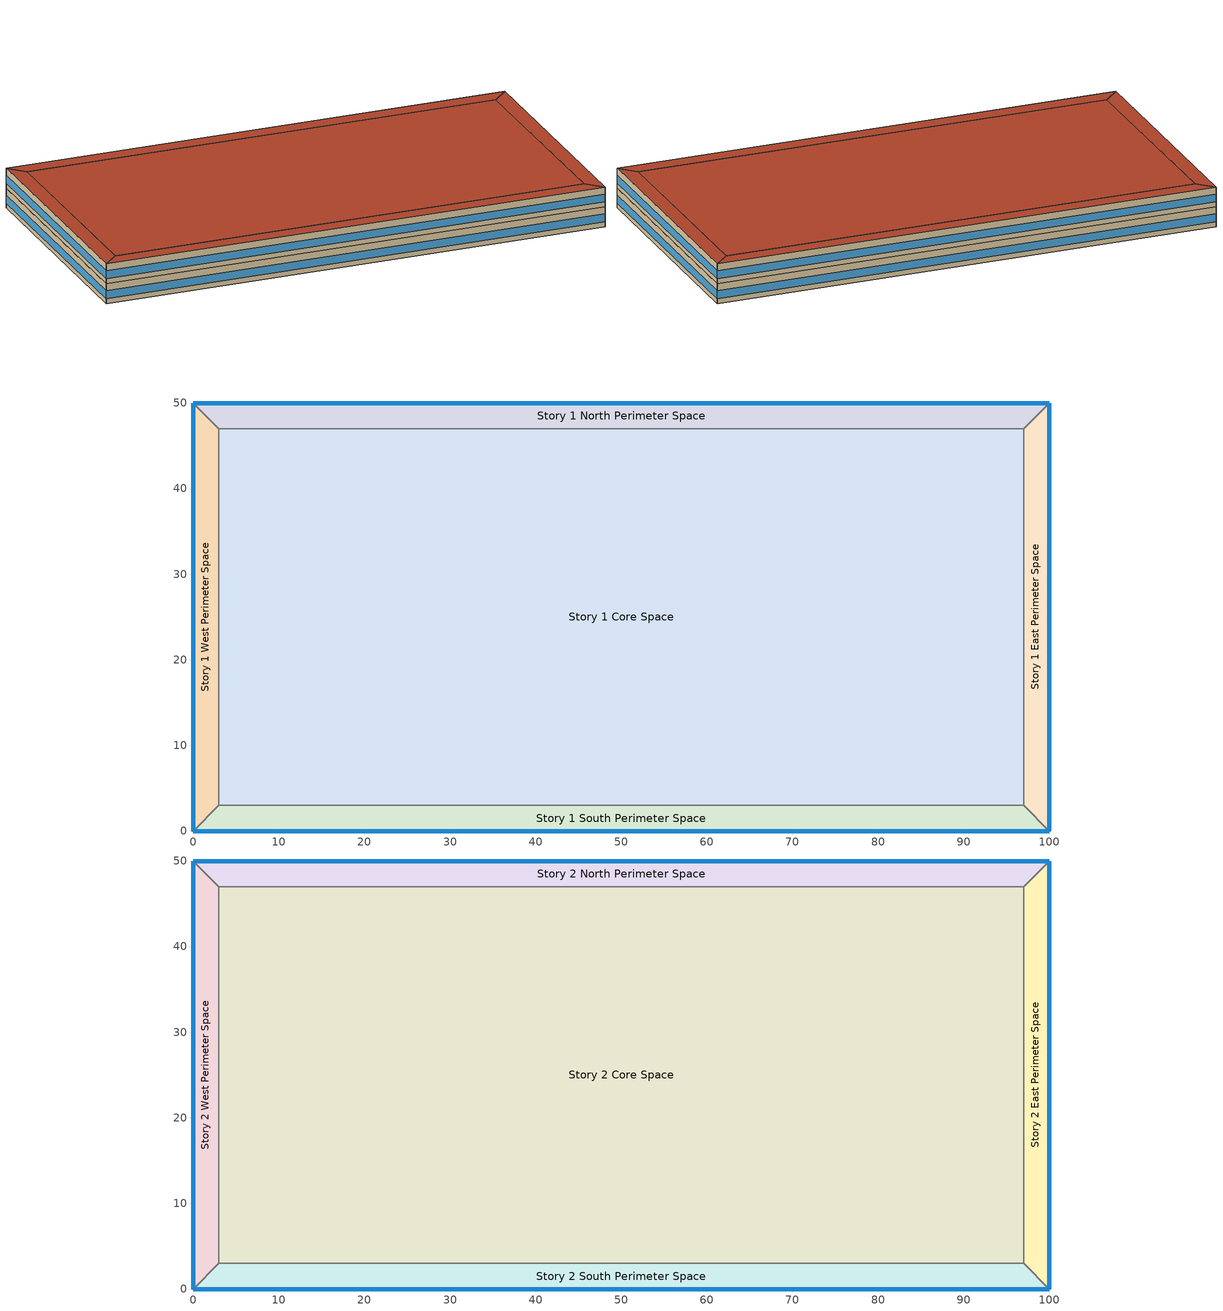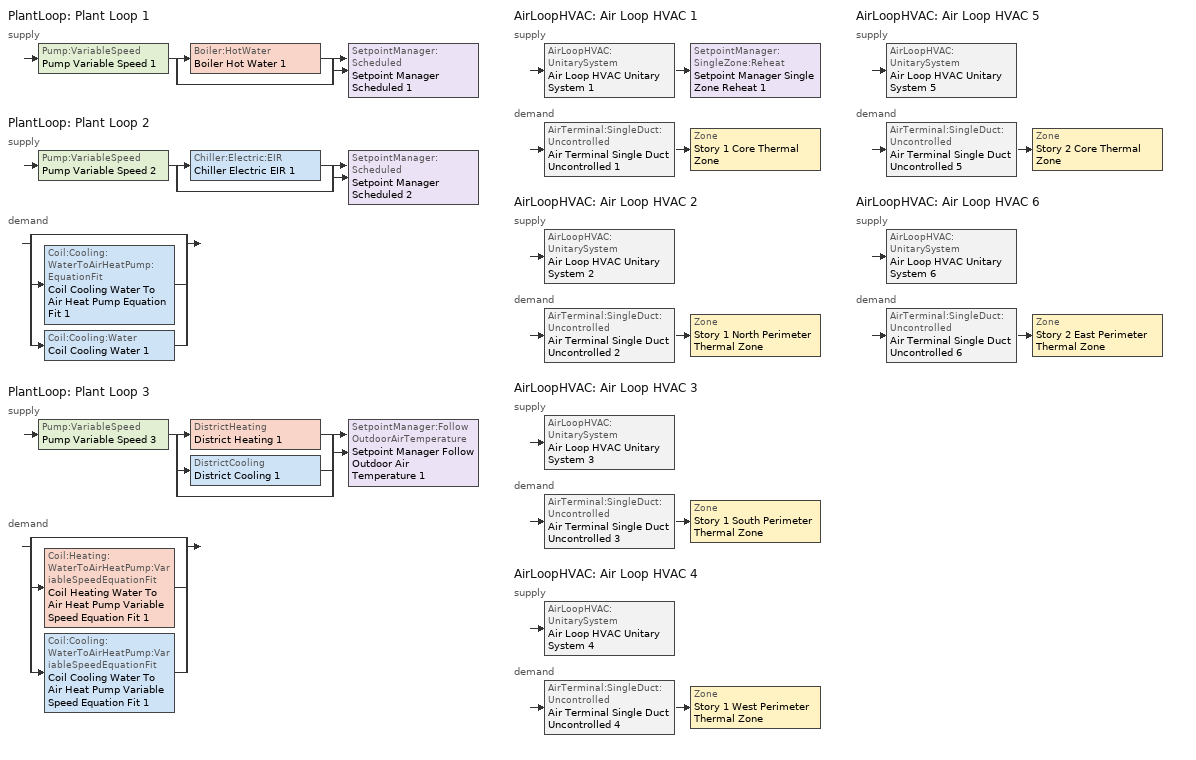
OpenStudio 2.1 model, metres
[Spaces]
Story 1 West Perimeter Space
 floor ground: 0,0 0,50 3,47 3,3 z0
 wall outside: 0,50 0,0 z0:4
 wall to Story 1 North Perimeter Space: 3,47 0,50 z0:4
 wall to Story 1 Core Space: 3,3 3,47 z0:4
 wall to Story 1 South Perimeter Space: 0,0 3,3 z0:4
 window: 0,49.97 0,0.03 z1:2.6
Story 1 North Perimeter Space
 floor ground: 0,50 100,50 97,47 3,47 z0
 wall outside: 100,50 0,50 z0:4
 wall to Story 1 East Perimeter Space: 97,47 100,50 z0:4
 wall to Story 1 Core Space: 3,47 97,47 z0:4
 window: 99.97,50 0.03,50 z1:2.6
Story 1 East Perimeter Space
 floor ground: 100,50 100,0 97,3 97,47 z0
 wall outside: 100,0 100,50 z0:4
 wall to Story 1 South Perimeter Space: 97,3 100,0 z0:4
 wall to Story 1 Core Space: 97,47 97,3 z0:4
 window: 100,0.03 100,49.97 z1:2.6
Story 1 South Perimeter Space
 floor ground: 100,0 0,0 3,3 97,3 z0
 wall outside: 0,0 100,0 z0:4
 wall to Story 1 Core Space: 97,3 3,3 z0:4
 window: 0.03,0 99.97,0 z1:2.6
Story 1 Core Space
 floor ground: 3,3 3,47 97,47 97,3 z0
Story 2 West Perimeter Space
 floor to Story 1 West Perimeter Space: 0,0 0,50 3,47 3,3 z4
 wall outside: 0,50 0,0 z4:8
 wall to Story 2 North Perimeter Space: 3,47 0,50 z4:8
 wall to Story 2 Core Space: 3,3 3,47 z4:8
 wall to Story 2 South Perimeter Space: 0,0 3,3 z4:8
 window: 0,49.97 0,0.03 z5:6.6
 roof outside: 3,3 3,47 0,50 0,0 z8
Story 2 North Perimeter Space
 floor to Story 1 North Perimeter Space: 0,50 100,50 97,47 3,47 z4
 wall outside: 100,50 0,50 z4:8
 wall to Story 2 East Perimeter Space: 97,47 100,50 z4:8
 wall to Story 2 Core Space: 3,47 97,47 z4:8
 window: 99.97,50 0.03,50 z5:6.6
 roof outside: 3,47 97,47 100,50 0,50 z8
Story 2 East Perimeter Space
 floor to Story 1 East Perimeter Space: 100,50 100,0 97,3 97,47 z4
 wall outside: 100,0 100,50 z4:8
 wall to Story 2 South Perimeter Space: 97,3 100,0 z4:8
 wall to Story 2 Core Space: 97,47 97,3 z4:8
 window: 100,0.03 100,49.97 z5:6.6
 roof outside: 97,47 97,3 100,0 100,50 z8
Story 2 South Perimeter Space
 floor to Story 1 South Perimeter Space: 100,0 0,0 3,3 97,3 z4
 wall outside: 0,0 100,0 z4:8
 wall to Story 2 Core Space: 97,3 3,3 z4:8
 window: 0.03,0 99.97,0 z5:6.6
 roof outside: 97,3 3,3 0,0 100,0 z8
Story 2 Core Space
 floor to Story 1 Core Space: 3,3 3,47 97,47 97,3 z4
 roof outside: 97,3 97,47 3,47 3,3 z8
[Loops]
PlantLoop 'Plant Loop 1'
 supply: Pump:VariableSpeed 'Pump Variable Speed 1' > split
  | Boiler:HotWater 'Boiler Hot Water 1'
  | bypass
  join > SetpointManager:Scheduled 'Setpoint Manager Scheduled 1'
PlantLoop 'Plant Loop 2'
 supply: Pump:VariableSpeed 'Pump Variable Speed 2' > split
  | Chiller:Electric:EIR 'Chiller Electric EIR 1'
  | bypass
  join > SetpointManager:Scheduled 'Setpoint Manager Scheduled 2'
 demand: split
  | bypass
  | Coil:Cooling:WaterToAirHeatPump:EquationFit 'Coil Cooling Water To Air Heat Pump Equation Fit 1'
  | Coil:Cooling:Water 'Coil Cooling Water 1'
PlantLoop 'Plant Loop 3'
 supply: Pump:VariableSpeed 'Pump Variable Speed 3' > split
  | DistrictHeating 'District Heating 1'
  | DistrictCooling 'District Cooling 1'
  | bypass
  join > SetpointManager:FollowOutdoorAirTemperature 'Setpoint Manager Follow Outdoor Air Temperature 1'
 demand: split
  | bypass
  | Coil:Heating:WaterToAirHeatPump:VariableSpeedEquationFit 'Coil Heating Water To Air Heat Pump Variable Speed Equation Fit 1'
  | Coil:Cooling:WaterToAirHeatPump:VariableSpeedEquationFit 'Coil Cooling Water To Air Heat Pump Variable Speed Equation Fit 1'
AirLoopHVAC 'Air Loop HVAC 1'
 supply: AirLoopHVAC:UnitarySystem 'Air Loop HVAC Unitary System 1' > SetpointManager:SingleZone:Reheat 'Setpoint Manager Single Zone Reheat 1'
 demand: AirTerminal:SingleDuct:Uncontrolled 'Air Terminal Single Duct Uncontrolled 1' > Zone 'Story 1 Core Thermal Zone'
AirLoopHVAC 'Air Loop HVAC 2'
 supply: AirLoopHVAC:UnitarySystem 'Air Loop HVAC Unitary System 2'
 demand: AirTerminal:SingleDuct:Uncontrolled 'Air Terminal Single Duct Uncontrolled 2' > Zone 'Story 1 North Perimeter Thermal Zone'
AirLoopHVAC 'Air Loop HVAC 3'
 supply: AirLoopHVAC:UnitarySystem 'Air Loop HVAC Unitary System 3'
 demand: AirTerminal:SingleDuct:Uncontrolled 'Air Terminal Single Duct Uncontrolled 3' > Zone 'Story 1 South Perimeter Thermal Zone'
AirLoopHVAC 'Air Loop HVAC 4'
 supply: AirLoopHVAC:UnitarySystem 'Air Loop HVAC Unitary System 4'
 demand: AirTerminal:SingleDuct:Uncontrolled 'Air Terminal Single Duct Uncontrolled 4' > Zone 'Story 1 West Perimeter Thermal Zone'
AirLoopHVAC 'Air Loop HVAC 5'
 supply: AirLoopHVAC:UnitarySystem 'Air Loop HVAC Unitary System 5'
 demand: AirTerminal:SingleDuct:Uncontrolled 'Air Terminal Single Duct Uncontrolled 5' > Zone 'Story 2 Core Thermal Zone'
AirLoopHVAC 'Air Loop HVAC 6'
 supply: AirLoopHVAC:UnitarySystem 'Air Loop HVAC Unitary System 6'
 demand: AirTerminal:SingleDuct:Uncontrolled 'Air Terminal Single Duct Uncontrolled 6' > Zone 'Story 2 East Perimeter Thermal Zone'
[Building]
Building 1: Space Type=Baseline Model Space Type; Default Construction Set=ASHRAE_189.1-2009_ClimateZone 4-5 (mdoff)_ConstSet
[SizingPeriod:DesignDay] Barometric Pressure {Pa}=98934; Sky Clearness=0; Rain Indicator=0; Snow Indicator=0; Day of Month=21; Daylight Saving Time Indicator=0; Humidity Indicating Type=Wetbulb; Dry-Bulb Temperature Range Modifier Type=DefaultMultipliers
Name | Maximum Dry-Bulb Temperature {C} | Daily Dry-Bulb Temperature Range {deltaC} | Humidity Indicating Conditions at Maximum Dry-Bulb | Wind Speed {m/s} | Wind Direction {deg} | Month | Day Type | Solar Model Indicator | ASHRAE Taub | ASHRAE Taud
Chicago Ohare Intl Ap Ann Clg .4% Condns DB=>MWB | 33.3 | 10.5 | 23.7 | 5.2 | 230 | 7 | SummerDesignDay | ASHRAETau | 0.455 | 2.05
Chicago Ohare Intl Ap Ann Htg 99.6% Condns DB | -20 | 0 | -20 | 4.9 | 270 | 1 | WinterDesignDay | ASHRAEClearSky
[DefaultConstructionSet]
ASHRAE_189.1-2009_ClimateZone 4-5 (mdoff)_ConstSet: Default Exterior Surface Constructions=ASHRAE_189.1-2009_ClimateZone 4-5 (mdoff)_Exterior_DefSurfCons; Default Interior Surface Constructions=000_Interior_DefSurfCons; Default Ground Contact Surface Constructions=000_Ground_DefSurfCons; Default Exterior SubSurface Constructions=ASHRAE_189.1-2009_ClimateZone 4-5 (mdoff)_Exterior_DefSubCons; Default Interior SubSurface Constructions=000_Interior_DefSubCons; Interior Partition Construction=000_Interior Partition
[DefaultSurfaceConstructions]
Name | Floor Construction | Wall Construction | Roof Ceiling Construction
ASHRAE_189.1-2009_ClimateZone 4-5 (mdoff)_Exterior_DefSurfCons | 000_ExtSlabCarpet_4in_ClimateZone 1-8 | ASHRAE_189.1-2009_ExtWall_SteelFrame_ClimateZone 4-8 | ASHRAE_189.1-2009_ExtRoof_IEAD_ClimateZone 2-5
000_Interior_DefSurfCons | 000_Interior Floor | 000_Interior Wall | 000_Interior Ceiling
000_Ground_DefSurfCons | 000_ExtSlabCarpet_4in_ClimateZone 1-8 | 000_ExtSlabCarpet_4in_ClimateZone 1-8 | 000_ExtSlabCarpet_4in_ClimateZone 1-8
[DefaultSubSurfaceConstructions] Glass Door Construction=000_Exterior Window; Skylight Construction=000_Exterior Window; Tubular Daylight Dome Construction=000_Interior Window; Tubular Daylight Diffuser Construction=000_Interior Window
Name | Fixed Window Construction | Operable Window Construction | Door Construction
ASHRAE_189.1-2009_ClimateZone 4-5 (mdoff)_Exterior_DefSubCons | ASHRAE_189.1-2009_ExtWindow_ClimateZone 4-5 | ASHRAE_189.1-2009_ExtWindow_ClimateZone 4-5 | 000_Exterior Door
000_Interior_DefSubCons | 000_Interior Window | 000_Interior Window | 000_Interior Door
[Construction]
000_Interior Partition; 000_Interior Door: 000_G05 25mm wood
000_ExtSlabCarpet_4in_ClimateZone 1-8: MAT-CC05 4 HW CONCRETE, CP02 CARPET PAD
ASHRAE_189.1-2009_ExtWall_SteelFrame_ClimateZone 4-8: MAT-SHEATH, Wall Insulation [39], 1/2IN Gypsum
ASHRAE_189.1-2009_ExtRoof_IEAD_ClimateZone 2-5: Roof Membrane, Roof Insulation [21], Metal Decking
000_Interior Floor: 000_F16 Acoustic tile, 000_F05 Ceiling air space resistance, 000_M11 100mm lightweight concrete
000_Interior Wall: 000_G01a 19mm gypsum board, 000_F04 Wall air space resistance, 000_G01a 19mm gypsum board
000_Interior Ceiling: 000_M11 100mm lightweight concrete, 000_F05 Ceiling air space resistance, 000_F16 Acoustic tile
ASHRAE_189.1-2009_ExtWindow_ClimateZone 4-5: Theoretical Glass [207]
000_Exterior Door: 000_F08 Metal surface, 000_I01 25mm insulation board
000_Exterior Window: 000_Clear 3mm, 000_Air 13mm, 000_Clear 3mm
000_Interior Window: 000_Clear 3mm
[Material]
Name | Roughness | Thickness | Conductivity | Density | Specific Heat | Thermal Absorptance | Solar Absorptance | Visible Absorptance
000_G05 25mm wood | MediumSmooth | 0.0254 | 0.15 | 608 | 1630
MAT-CC05 4 HW CONCRETE | Rough | 0.1016 | 1.311 | 2240 | 836.8 | 0.9 | 0.7 | 0.7
Wall Insulation [39] | MediumRough | 0.1184 | 0.045 | 265 | 836.8 | 0.9 | 0.7 | 0.7
1/2IN Gypsum | Smooth | 0.0127 | 0.16 | 784.9 | 830 | 0.9 | 0.92 | 0.92
Roof Membrane | VeryRough | 0.0095 | 0.16 | 1121.29 | 1460 | 0.9 | 0.7 | 0.7
Roof Insulation [21] | MediumRough | 0.2105 | 0.049 | 265 | 836.8 | 0.9 | 0.7 | 0.7
Metal Decking | MediumSmooth | 0.0015 | 45.006 | 7680 | 418.4 | 0.9 | 0.7 | 0.3
000_F16 Acoustic tile | MediumSmooth | 0.0191 | 0.06 | 368 | 590
000_M11 100mm lightweight concrete | MediumRough | 0.1016 | 0.53 | 1280 | 840
000_G01a 19mm gypsum board | MediumSmooth | 0.019 | 0.16 | 800 | 1090
000_F08 Metal surface | Smooth | 0.0008 | 45.28 | 7824 | 500
000_I01 25mm insulation board | MediumRough | 0.0254 | 0.03 | 43 | 1210
[Material:NoMass] Thermal Absorptance=0.9; Solar Absorptance=0.7
Name | Roughness | Thermal Resistance | Visible Absorptance
CP02 CARPET PAD | VeryRough | 0.2165 | 0.8
MAT-SHEATH | Rough | 0.3626 | 0.7
[Material:AirGap]
Name | Thermal Resistance
000_F05 Ceiling air space resistance | 0.18
000_F04 Wall air space resistance | 0.15
[WindowMaterial:Glazing] Optical Data Type=SpectralAverage; Thickness=0.003; Infrared Transmittance at Normal Incidence=0
Name | Solar Transmittance at Normal Incidence | Front Side Solar Reflectance at Normal Incidence | Back Side Solar Reflectance at Normal Incidence | Visible Transmittance at Normal Incidence | Front Side Visible Reflectance at Normal Incidence | Back Side Visible Reflectance at Normal Incidence | Front Side Infrared Hemispherical Emissivity | Back Side Infrared Hemispherical Emissivity | Conductivity | Dirt Correction Factor for Solar and Visible Transmittance | Solar Diffusing
Theoretical Glass [207] | 0.3311 | 0.6189 | 0.6189 | 0.44 | 0.51 | 0.51 | 0.9 | 0.9 | 0.0133 | 1 | No
000_Clear 3mm | 0.837 | 0.075 | 0.075 | 0.898 | 0.081 | 0.081 | 0.84 | 0.84 | 0.9
[WindowMaterial:Gas]
000_Air 13mm: Gas Type=Air; Thickness=0.0127
[BuildingStory] Nominal Floor to Floor Height {m}=4
Name | Nominal Z Coordinate {m}
Story 1 | 0
Story 2 | 4
[Space]
Name | Building Story | Thermal Zone
Story 1 West Perimeter Space | Story 1 | Story 1 West Perimeter Thermal Zone
Story 1 North Perimeter Space | Story 1 | Story 1 North Perimeter Thermal Zone
Story 1 East Perimeter Space | Story 1 | Story 1 East Perimeter Thermal Zone
Story 1 South Perimeter Space | Story 1 | Story 1 South Perimeter Thermal Zone
Story 1 Core Space | Story 1 | Story 1 Core Thermal Zone
Story 2 West Perimeter Space | Story 2 | Story 2 West Perimeter Thermal Zone
Story 2 North Perimeter Space | Story 2 | Story 2 North Perimeter Thermal Zone
Story 2 East Perimeter Space | Story 2 | Story 2 East Perimeter Thermal Zone
Story 2 South Perimeter Space | Story 2 | Story 2 South Perimeter Thermal Zone
Story 2 Core Space | Story 2 | Story 2 Core Thermal Zone
[ThermalZone] Use Ideal Air Loads=No
Name | Thermostat | Humidistat
Story 1 Core Thermal Zone | Thermostat Setpoint Dual Setpoint 1 | Zone Control Humidistat 1
Story 1 East Perimeter Thermal Zone | Thermostat Setpoint Dual Setpoint 2
Story 1 North Perimeter Thermal Zone | Thermostat Setpoint Dual Setpoint 3
Story 1 South Perimeter Thermal Zone | Thermostat Setpoint Dual Setpoint 4
Story 1 West Perimeter Thermal Zone | Thermostat Setpoint Dual Setpoint 5
Story 2 Core Thermal Zone | Thermostat Setpoint Dual Setpoint 6
Story 2 East Perimeter Thermal Zone | Thermostat Setpoint Dual Setpoint 7
Story 2 North Perimeter Thermal Zone | Thermostat Setpoint Dual Setpoint 8
Story 2 South Perimeter Thermal Zone | Thermostat Setpoint Dual Setpoint 9
Story 2 West Perimeter Thermal Zone | Thermostat Setpoint Dual Setpoint 10
[Sizing:Zone] Zone Cooling Design Supply Air Temperature Input Method=SupplyAirTemperature; Zone Cooling Design Supply Air Temperature {C}=14; Zone Cooling Design Supply Air Temperature Difference {deltaC}=11.11; Zone Heating Design Supply Air Temperature Input Method=SupplyAirTemperature; Zone Heating Design Supply Air Temperature {C}=40; Zone Heating Design Supply Air Temperature Difference {deltaC}=11.11; Zone Cooling Design Supply Air Humidity Ratio {kg-H2O/kg-air}=0.0085; Zone Heating Design Supply Air Humidity Ratio {kg-H2O/kg-air}=0.008; Cooling Design Air Flow Method=DesignDay; Heating Design Air Flow Method=DesignDay; Account for Dedicated Outdoor Air System=No; Dedicated Outdoor Air System Control Strategy=NeutralSupplyAir; Dedicated Outdoor Air Low Setpoint Temperature for Design {C}=autosize; Dedicated Outdoor Air High Setpoint Temperature for Design {C}=autosize
Story 1 Core Thermal Zone; Story 1 East Perimeter Thermal Zone; Story 1 North Perimeter Thermal Zone; Story 1 South Perimeter Thermal Zone; Story 1 West Perimeter Thermal Zone; Story 2 Core Thermal Zone; Story 2 East Perimeter Thermal Zone; Story 2 North Perimeter Thermal Zone; Story 2 South Perimeter Thermal Zone; Story 2 West Perimeter Thermal Zone
[Zone equipment]
Story 1 Core Thermal Zone: Air Terminal Single Duct Uncontrolled 1
Story 1 North Perimeter Thermal Zone: Air Terminal Single Duct Uncontrolled 2
Story 1 South Perimeter Thermal Zone: Air Terminal Single Duct Uncontrolled 3
Story 1 West Perimeter Thermal Zone: Air Terminal Single Duct Uncontrolled 4
Story 2 Core Thermal Zone: Air Terminal Single Duct Uncontrolled 5
Story 2 East Perimeter Thermal Zone: Air Terminal Single Duct Uncontrolled 6
[PlantLoop] Plant Loop Volume {m3}=Autocalculate; Load Distribution Scheme=Optimal
Name | Fluid Type
Plant Loop 1 | Water
Plant Loop 2; Plant Loop 3
[Sizing:Plant] Sizing Option=NonCoincident; Zone Timesteps in Averaging Window=1; Coincident Sizing Factor Mode=None
Name | Loop Type | Design Loop Exit Temperature {C} | Loop Design Temperature Difference {deltaC}
Plant Loop 1 | Heating | 82 | 11
Plant Loop 2 | Cooling | 7.22 | 6.67
Plant Loop 3 | Condenser | 29.4 | 5.6
[Pump:VariableSpeed] Pump Control Type=Intermittent
Pump Variable Speed 1; Pump Variable Speed 2; Pump Variable Speed 3
[Boiler:HotWater]
Boiler Hot Water 1: Water Outlet Upper Temperature Limit {C}=99; Boiler Flow Mode=ConstantFlow; Parasitic Electric Load {W}=0; Sizing Factor=1
[SetpointManager:Scheduled] Control Variable=Temperature
Name | Schedule
Setpoint Manager Scheduled 1 | Schedule Ruleset 1
Setpoint Manager Scheduled 2 | Schedule Ruleset 2
[Chiller:Electric:EIR]
Chiller Electric EIR 1: Reference Capacity {W}=Autosize; Reference COP {W/W}=5.5; Cooling Capacity Function of Temperature Curve=Curve Biquadratic 1; Electric Input to Cooling Output Ratio Function of Temperature Curve=Curve Biquadratic 2; Electric Input to Cooling Output Ratio Function of Part Load Ratio Curve=Curve Quadratic 1; Design Heat Recovery Water Flow Rate {m3/s}=0; Sizing Factor=1; Basin Heater Capacity {W/K}=0; Basin Heater Setpoint Temperature {C}=10
[DistrictHeating]
District Heating 1: Nominal Capacity {W}=autosize
[DistrictCooling]
District Cooling 1: Nominal Capacity {W}=autosize
[SetpointManager:FollowOutdoorAirTemperature]
Setpoint Manager Follow Outdoor Air Temperature 1: Control Variable=Temperature; Reference Temperature Type=OutdoorAirWetBulb; Offset Temperature Difference {deltaC}=1.5; Maximum Setpoint Temperature {C}=80; Minimum Setpoint Temperature {C}=6
[AirLoopHVAC] Availability Schedule=Always On Discrete; Design Supply Air Flow Rate {m3/s}=AutoSize
Air Loop HVAC 1; Air Loop HVAC 2; Air Loop HVAC 3; Air Loop HVAC 4; Air Loop HVAC 5; Air Loop HVAC 6
[Sizing:System] Type of Load to Size On=Sensible; Design Outdoor Air Flow Rate {m3/s}=Autosize; Minimum System Air Flow Ratio=0.3; Preheat Design Temperature {C}=7; Preheat Design Humidity Ratio {kg-H2O/kg-Air}=0.008; Precool Design Temperature {C}=12.8; Precool Design Humidity Ratio {kg-H2O/kg-Air}=0.008; Central Cooling Design Supply Air Temperature {C}=12.8; Central Heating Design Supply Air Temperature {C}=16.7; Sizing Option=NonCoincident; 100% Outdoor Air in Cooling=Yes; 100% Outdoor Air in Heating=Yes; Central Cooling Design Supply Air Humidity Ratio {kg-H2O/kg-Air}=0.0085; Central Heating Design Supply Air Humidity Ratio {kg-H2O/kg-Air}=0.008; Cooling Design Air Flow Method=DesignDay; Cooling Design Air Flow Rate {m3/s}=0; Heating Design Air Flow Method=DesignDay; Heating Design Air Flow Rate {m3/s}=0; System Outdoor Air Method=ZoneSum; Zone Maximum Outdoor Air Fraction=1; Cooling Supply Air Flow Rate Per Floor Area {m3/s-m2}=0.00996765; Cooling Fraction of Autosized Cooling Supply Air Flow Rate=1; Cooling Supply Air Flow Rate Per Unit Cooling Capacity {m3/s-W}=3.94755e-05; Heating Supply Air Flow Rate Per Floor Area {m3/s-m2}=0.00996765; Heating Fraction of Autosized Heating Supply Air Flow Rate=1; Heating Fraction of Autosized Cooling Supply Air Flow Rate=1; Heating Supply Air Flow Rate Per Unit Heating Capacity {m3/s-W}=3.15882e-05; Cooling Design Capacity Method=CoolingDesignCapacity; Cooling Design Capacity {W}=autosize; Cooling Design Capacity Per Floor Area {W/m2}=234.7; Fraction of Autosized Cooling Design Capacity=1; Heating Design Capacity Method=HeatingDesignCapacity; Heating Design Capacity {W}=autosize; Heating Design Capacity Per Floor Area {W/m2}=157; Fraction of Autosized Heating Design Capacity=1; Central Cooling Capacity Control Method=OnOff
Air Loop HVAC 1; Air Loop HVAC 2; Air Loop HVAC 3; Air Loop HVAC 4; Air Loop HVAC 5; Air Loop HVAC 6
[AirLoopHVAC:UnitarySystem] Control Type=Load; Supply Air Fan Operating Mode Schedule=Always On Discrete; DX Heating Coil Sizing Ratio=1; Use DOAS DX Cooling Coil=No; DOAS DX Cooling Coil Leaving Minimum Air Temperature {C}=2; Latent Load Control=SensibleOnlyLoadControl; Supply Air Flow Rate During Cooling Operation {m3/s}=autosize; Supply Air Flow Rate During Heating Operation {m3/s}=autosize; Supply Air Flow Rate When No Cooling or Heating is Required {m3/s}=autosize; Maximum Supply Air Temperature {C}=80; Maximum Outdoor Dry-Bulb Temperature for Supplemental Heater Operation {C}=21; Maximum Cycling Rate {cycles/hr}=2.5; Heat Pump Time Constant {s}=60; Fraction of On-Cycle Power Use=0.01; Heat Pump Fan Delay Time {s}=60; Ancilliary On-Cycle Electric Power {W}=0; Ancilliary Off-Cycle Electric Power {W}=0
Name | Controlling Zone or Thermostat Location | Dehumidification Control Type | Supply Fan | Fan Placement | Heating Coil | Cooling Coil | Supplemental Heating Coil
Air Loop HVAC Unitary System 1 | Story 1 Core Thermal Zone | CoolReheat | Fan Variable Volume 1 | DrawThrough | Coil Heating DX Single Speed 1 | Coil Cooling DX Single Speed 1 | Coil Heating Electric 1
Air Loop HVAC Unitary System 2 | Story 1 North Perimeter Thermal Zone | None | Fan Constant Volume 1 | BlowThrough | Coil Heating Gas 1 | Coil Cooling Water To Air Heat Pump Equation Fit 1
Air Loop HVAC Unitary System 3 | Story 1 South Perimeter Thermal Zone | None | Fan Constant Volume 2 | BlowThrough | Coil Heating Water To Air Heat Pump Variable Speed Equation Fit 1 | Coil Cooling Water To Air Heat Pump Variable Speed Equation Fit 1
Air Loop HVAC Unitary System 4 | Story 1 West Perimeter Thermal Zone | None | Fan Constant Volume 3 | BlowThrough | Coil Heating DX Multi Speed 1 | Coil Cooling DX Two Stage With Humidity Control Mode 1
Air Loop HVAC Unitary System 5 | Story 2 Core Thermal Zone | None | Fan Constant Volume 4 | BlowThrough | Coil Heating Gas Multi Stage 1 | Coil Cooling Water 1
Air Loop HVAC Unitary System 6 | Story 2 East Perimeter Thermal Zone | None | Fan Constant Volume 5 | BlowThrough | Coil Heating DX Variable Speed 1 | Coil Cooling DX Multi Speed 1
[Fan:VariableVolume]
Fan Variable Volume 1: Availability Schedule=Always On Discrete; Fan Efficiency=0.6045; Pressure Rise {Pa}=1017.592; Maximum Flow Rate {m3/s}=Autosize; Fan Power Minimum Flow Rate Input Method=FixedFlowRate; Fan Power Minimum Flow Fraction=0; Fan Power Minimum Air Flow Rate {m3/s}=0; Motor Efficiency=0.93; Motor In Airstream Fraction=1; Fan Power Coefficient 1=0.0407599; Fan Power Coefficient 2=0.088045; Fan Power Coefficient 3=-0.0729261; Fan Power Coefficient 4=0.94374; Fan Power Coefficient 5=0
[Coil:Cooling:DX:SingleSpeed]
Coil Cooling DX Single Speed 1: Availability Schedule=Always On Discrete; Rated Total Cooling Capacity {W}=autosize; Rated Sensible Heat Ratio=autosize; Rated COP {W/W}=3; Rated Air Flow Rate {m3/s}=autosize; Rated Evaporator Fan Power Per Volume Flow Rate {W/(m3/s)}=773.3; Total Cooling Capacity Function of Temperature Curve=Curve Biquadratic 3; Total Cooling Capacity Function of Flow Fraction Curve=Curve Quadratic 4; Energy Input Ratio Function of Temperature Curve=Curve Biquadratic 5; Energy Input Ratio Function of Flow Fraction Curve=Curve Quadratic 6; Part Load Fraction Correlation Curve=Curve Quadratic 8; Condenser Type=AirCooled; Evaporative Condenser Effectiveness=0; Evaporative Condenser Air Flow Rate {m3/s}=Autosize; Evaporative Condenser Pump Rated Power Consumption {W}=Autosize; Crankcase Heater Capacity {W}=0; Maximum Outdoor Dry-Bulb Temperature for Crankcase Heater Operation {C}=0; Basin Heater Capacity {W/K}=0; Basin Heater Setpoint Temperature {C}=10
[Coil:Heating:DX:SingleSpeed]
Coil Heating DX Single Speed 1: Availability Schedule=Always On Discrete; Rated Total Heating Capacity {W}=Autosize; Rated COP {W/W}=5; Rated Air Flow Rate {m3/s}=Autosize; Rated Supply Fan Power Per Volume Flow Rate {W/(m3/s)}=773.3; Total Heating Capacity Function of Temperature Curve=Curve Cubic 1; Total Heating Capacity Function of Flow Fraction Curve=Curve Cubic 2; Energy Input Ratio Function of Temperature Curve=Curve Cubic 3; Energy Input Ratio Function of Flow Fraction Curve=Curve Quadratic 2; Part Load Fraction Correlation Curve=Curve Quadratic 3; Defrost Strategy=Resistive; Defrost Control=Timed; Defrost Time Period Fraction=0.166667; Resistive Defrost Heater Capacity {W}=2000
[Coil:Heating:Electric]
Coil Heating Electric 1: Availability Schedule=Always On Discrete
[ZoneControl:Humidistat]
Zone Control Humidistat 1: Humidifying Relative Humidity Setpoint Schedule=Schedule Constant 1
[SetpointManager:SingleZone:Reheat]
Setpoint Manager Single Zone Reheat 1: Minimum Supply Air Temperature {C}=-99; Maximum Supply Air Temperature {C}=99; Control Zone=Story 1 Core Thermal Zone
[AirTerminal:SingleDuct:Uncontrolled] Availability Schedule=Always On Discrete; Maximum Air Flow Rate {m3/s}=AutoSize
Air Terminal Single Duct Uncontrolled 1; Air Terminal Single Duct Uncontrolled 2; Air Terminal Single Duct Uncontrolled 3; Air Terminal Single Duct Uncontrolled 4; Air Terminal Single Duct Uncontrolled 5; Air Terminal Single Duct Uncontrolled 6
[Fan:ConstantVolume] Availability Schedule=Always On Discrete; Maximum Flow Rate {m3/s}=AutoSize
Fan Constant Volume 1; Fan Constant Volume 2; Fan Constant Volume 3; Fan Constant Volume 4; Fan Constant Volume 5
[Coil:Cooling:WaterToAirHeatPump:EquationFit]
Coil Cooling Water To Air Heat Pump Equation Fit 1: Total Cooling Capacity Coefficient 1=-0.681262; Total Cooling Capacity Coefficient 2=1.99529; Total Cooling Capacity Coefficient 3=-0.936119; Total Cooling Capacity Coefficient 4=0.0208118; Total Cooling Capacity Coefficient 5=0.00843887; Sensible Cooling Capacity Coefficient 1=2.24209; Sensible Cooling Capacity Coefficient 2=7.28913; Sensible Cooling Capacity Coefficient 3=-9.0608; Sensible Cooling Capacity Coefficient 4=-0.367294; Sensible Cooling Capacity Coefficient 5=0.218826; Sensible Cooling Capacity Coefficient 6=0.00901534; Cooling Power Consumption Coefficient 1=-3.20456; Cooling Power Consumption Coefficient 2=0.476565; Cooling Power Consumption Coefficient 3=3.16734; Cooling Power Consumption Coefficient 4=0.102446; Cooling Power Consumption Coefficient 5=-0.0381326
[Coil:Heating:Gas]
Coil Heating Gas 1: Availability Schedule=Always On Discrete; Gas Burner Efficiency=0.8; Nominal Capacity {W}=AutoSize; Parasitic Electric Load {W}=0; Parasitic Gas Load {W}=0
[Coil:Cooling:WaterToAirHeatPump:VariableSpeedEquationFit]
Coil Cooling Water To Air Heat Pump Variable Speed Equation Fit 1: Nominal Speed Level=1; Gross Rated Total Cooling Capacity At Selected Nominal Speed Level {W}=autosize; Rated Air Flow Rate At Selected Nominal Speed Level {m3/s}=autosize; Rated Water Flow Rate At Selected Nominal Speed Level {m3/s}=autosize; Nominal Time for Condensate to Begin Leaving the Coil {s}=0; Initial Moisture Evaporation Rate Divided by Steady-State AC Latent Capacity=0; Use Hot Gas Reheat=No; Energy Part Load Fraction Curve=Curve Quadratic 10
[Coil:Cooling:WaterToAirHeatPump:VariableSpeedEquationFit:SpeedData]
Coil Cooling Water To Air Heat Pump Variable Speed Equation Fit Speed Data 1: Reference Unit Gross Rated Total Cooling Capacity {W}=1524.1; Reference Unit Gross Rated Sensible Heat Ratio=0.75; Reference Unit Gross Rated Cooling COP=4; Reference Unit Rated Air Flow Rate {m3/s}=0.135907; Reference Unit Rated Water Flow Rate {m3/s}=0.000381695; Total Cooling Capacity Function of Temperature Curve=Curve Biquadratic 9; Total Cooling Capacity Function of Air Flow Fraction Curve=Curve Quadratic 11; Total Cooling Capacity Function of Water Flow Fraction Curve=Curve Quadratic 12; Energy Input Ratio Function of Temperature Curve=Curve Biquadratic 10; Energy Input Ratio Function of Air Flow Fraction Curve=Curve Quadratic 13; Energy Input Ratio Function of Water Flow Fraction Curve=Curve Quadratic 14; Reference Unit Waste Heat Fraction of Input Power At Rated Conditions=0.1; Waste Heat Function of Temperature Curve=Curve Biquadratic 11
[Coil:Heating:WaterToAirHeatPump:VariableSpeedEquationFit]
Coil Heating Water To Air Heat Pump Variable Speed Equation Fit 1: Nominal Speed Level=1; Rated Heating Capacity At Selected Nominal Speed Level {W}=autosize; Rated Air Flow Rate At Selected Nominal Speed Level {m3/s}=autosize; Rated Water Flow Rate At Selected Nominal Speed Level {m3/s}=autosize; Energy Part Load Fraction Curve=Curve Quadratic 15
[Coil:Heating:WaterToAirHeatPump:VariableSpeedEquationFit:SpeedData]
Coil Heating Water To Air Heat Pump Variable Speed Equation Fit Speed Data 1: Reference Unit Gross Rated Heating Capacity {W}=1838.7; Reference Unit Gross Rated Heating COP=5; Reference Unit Rated Air Flow {m3/s}=0.166109; Reference Unit Rated Water Flow Rate {m3/s}=0.000381695; Heating Capacity Function of Temperature Curve=Curve Biquadratic 12; Total Heating Capacity Function of Air Flow Fraction Curve=Curve Quadratic 16; Heating Capacity Function of Water Flow Fraction Curve=Curve Quadratic 17; Energy Input Ratio Function of Temperature Curve=Curve Biquadratic 13; Energy Input Ratio Function of Air Flow Fraction Curve=Curve Quadratic 18; Energy Input Ratio Function of Water Flow Fraction Curve=Curve Quadratic 19; Reference Unit Waste Heat Fraction of Input Power At Rated Conditions=0.1; Waste Heat Function of Temperature Curve=Curve Biquadratic 14
[Coil:Cooling:DX:TwoStageWithHumidityControlMode]
Coil Cooling DX Two Stage With Humidity Control Mode 1: Crankcase Heater Capacity {W}=0; Maximum Outdoor Dry-Bulb Temperature for Crankcase Heater Operation {C}=10; Number of Capacity Stages=2; Number of Enhanced Dehumidification Modes=1; Normal Mode Stage 1 Coil Performance=Coil Performance DX Cooling 1; Normal Mode Stage 1 Plus 2 Coil Performance=Coil Performance DX Cooling 2; Dehumidification Mode 1 Stage 1 Coil Performance=Coil Performance DX Cooling 3; Dehumidification Mode 1 Stage 1 Plus 2 Coil Performance=Coil Performance DX Cooling 4; Basin Heater Capacity {W/K}=0; Basin Heater Setpoint Temperature {C}=2
[CoilPerformance:DX:Cooling] Gross Rated Total Cooling Capacity {W}=autosize; Gross Rated Sensible Heat Ratio=autosize; Rated Air Flow Rate {m3/s}=autosize; Nominal Time for Condensate Removal to Begin {s}=1000; Ratio of Initial Moisture Evaporation Rate and Steady State Latent Capacity=1.5; Maximum Cycling Rate {cycles/hr}=3; Latent Capacity Time Constant {s}=45; Condenser Type=AirCooled; Evaporative Condenser Effectiveness=0.9; Evaporative Condenser Air Flow Rate {m3/s}=autosize; Evaporative Condenser Pump Rated Power Consumption {W}=autosize
Name | Gross Rated Cooling COP {W/W} | Fraction of Air Flow Bypassed Around Coil | Total Cooling Capacity Function of Temperature Curve | Total Cooling Capacity Function of Flow Fraction Curve | Energy Input Ratio Function of Temperature Curve | Energy Input Ratio Function of Flow Fraction Curve | Part Load Fraction Correlation Curve
Coil Performance DX Cooling 1 | 3 | 0.5 | Curve Biquadratic 15 | Curve Quadratic 20 | Curve Biquadratic 16 | Curve Quadratic 21 | Curve Quadratic 22
Coil Performance DX Cooling 2 | 3 | 0 | Curve Biquadratic 17 | Curve Quadratic 23 | Curve Biquadratic 18 | Curve Quadratic 24 | Curve Quadratic 25
Coil Performance DX Cooling 3 | 2.7 | 0.5 | Curve Biquadratic 19 | Curve Quadratic 26 | Curve Biquadratic 20 | Curve Quadratic 27 | Curve Quadratic 28
Coil Performance DX Cooling 4 | 2.7 | 0 | Curve Biquadratic 21 | Curve Quadratic 29 | Curve Biquadratic 22 | Curve Quadratic 30 | Curve Quadratic 31
[Coil:Heating:DX:MultiSpeed]
Coil Heating DX Multi Speed 1: Availability Schedule=Always On Discrete; Minimum Outdoor Dry-Bulb Temperature for Compressor Operation {C}=-8; Crankcase Heater Capacity {W}=0; Maximum Outdoor Dry-Bulb Temperature for Crankcase Heater Operation {C}=10; Maximum Outdoor Dry-Bulb Temperature for Defrost Operation {C}=5; Defrost Strategy=Resistive; Defrost Control=OnDemand; Defrost Time Period Fraction=0.058333; Resistive Defrost Heater Capacity {W}=autosize; Apply Part Load Fraction to Speeds Greater than 1=No; Fuel Type=NaturalGas; Region number for Calculating HSPF=4
[Coil:Heating:DX:MultiSpeed:StageData] Gross Rated Heating Capacity {W}=autosize; Gross Rated Heating COP {W/W}=2.75; Rated Air Flow Rate {m3/s}=autosize; Rated Supply Air Fan Power Per Volume Flow Rate {W/(m3/s)}=773.3; Rated Waste Heat Fraction of Power Input=0.2
Name | Heating Capacity Function of Temperature Curve | Heating Capacity Function of Flow Fraction Curve | Energy Input Ratio Function of Temperature Curve | Energy Input Ratio Function of Flow Fraction Curve | Part Load Fraction Correlation Curve | Waste Heat Function of Temperature Curve
 | Curve Biquadratic 23 | Curve Quadratic 32 | Curve Biquadratic 24 | Curve Quadratic 33 | Curve Quadratic 34 | Curve Biquadratic 25
 | Curve Biquadratic 26 | Curve Quadratic 35 | Curve Biquadratic 27 | Curve Quadratic 36 | Curve Quadratic 37 | Curve Biquadratic 28
[Coil:Cooling:Water]
Coil Cooling Water 1: Availability Schedule=Always On Discrete
[Controller:WaterCoil]
Controller Water Coil 1: Water Coil=Coil Cooling Water 1; Action=Reverse; Minimum Actuated Flow {m3/s}=0
[Coil:Heating:Gas:MultiStage]
Coil Heating Gas Multi Stage 1: Stage 1=Coil Heating Gas Multi Stage Stage Data 1; Stage 2=Coil Heating Gas Multi Stage Stage Data 2
[Coil:Heating:Gas:MultiStage:StageData] Gas Burner Efficiency {W/W}=0.8; Nominal Capacity {W}=autosize; Parasitic Electric Load {W}=0
Coil Heating Gas Multi Stage Stage Data 1; Coil Heating Gas Multi Stage Stage Data 2
[Coil:Cooling:DX:MultiSpeed]
Coil Cooling DX Multi Speed 1: Condenser Type=AirCooled; Apply Part Load Fraction to Speeds Greater than 1=No; Crankcase Heater Capacity {W}=0; Maximum Outdoor Dry-Bulb Temperature for Crankcase Heater Operation {C}=10; Basin Heater Capacity {W/K}=0; Basin Heater Setpoint Temperature {C}=2; Fuel Type=NaturalGas; Stage 1=Coil Cooling DX Multi Speed Stage Data 1; Stage 2=Coil Cooling DX Multi Speed Stage Data 2
[Coil:Cooling:DX:MultiSpeed:StageData] Gross Rated Total Cooling Capacity {W}=autosize; Gross Rated Sensible Heat Ratio=autosize; Gross Rated Cooling COP {W/W}=3; Rated Air Flow Rate {m3/s}=autosize; Rated Evaporator Fan Power Per Volume Flow Rate {W/(m3/s)}=773.3; Nominal Time for Condensate Removal to Begin {s}=0; Ratio of Initial Moisture Evaporation Rate and Steady State Latent Capacity=0; Maximum Cycling Rate {cycles/hr}=0; Latent Capacity Time Constant {s}=0; Rated Waste Heat Fraction of Power Input=0.5; Evaporative Condenser Effectiveness=0.9; Evaporative Condenser Air Flow Rate {m3/s}=autosize; Rated Evaporative Condenser Pump Power Consumption {W}=autosize
Name | Total Cooling Capacity Function of Temperature Curve | Total Cooling Capacity Function of Flow Fraction Curve | Energy Input Ratio Function of Temperature Curve | Energy Input Ratio Function of Flow Fraction Curve | Part Load Fraction Correlation Curve | Waste Heat Function of Temperature Curve
Coil Cooling DX Multi Speed Stage Data 1 | Curve Biquadratic 29 | Curve Quadratic 38 | Curve Biquadratic 30 | Curve Quadratic 39 | Curve Quadratic 40 | Curve Biquadratic 31
Coil Cooling DX Multi Speed Stage Data 2 | Curve Biquadratic 32 | Curve Quadratic 41 | Curve Biquadratic 33 | Curve Quadratic 42 | Curve Quadratic 43 | Curve Biquadratic 34
[Coil:Heating:DX:VariableSpeed]
Coil Heating DX Variable Speed 1: Nominal Speed Level=1; Rated Heating Capacity At Selected Nominal Speed Level {W}=autosize; Rated Air Flow Rate At Selected Nominal Speed Level {m3/s}=autosize; Energy Part Load Fraction Curve=Curve Quadratic 44; Minimum Outdoor Dry-Bulb Temperature for Compressor Operation {C}=-5; Maximum Outdoor Dry-Bulb Temperature for Defrost Operation {C}=5; Crankcase Heater Capacity {W}=200; Maximum Outdoor Dry-Bulb Temperature for Crankcase Heater Operation {C}=10; Defrost Strategy=Resistive; Defrost Control=OnDemand; Defrost Time Period Fraction=0.166667; Resistive Defrost Heater Capacity {W}=autosize
[Coil:Heating:DX:VariableSpeed:SpeedData] Reference Unit Gross Rated Heating Capacity {W}=9124.85; Reference Unit Gross Rated Heating COP=4.29731; Reference Unit Rated Air Flow Rate {m3/s}=0.653
Name | Heating Capacity Function of Temperature Curve | Total  Heating Capacity Function of Air Flow Fraction Curve | Energy Input Ratio Function of Temperature Curve | Energy Input Ratio Function of Air Flow Fraction Curve
Coil Heating DX Variable Speed Speed Data 1 | Curve Biquadratic 35 | Curve Quadratic 45 | Curve Biquadratic 36 | Curve Quadratic 46
Coil Heating DX Variable Speed Speed Data 2 | Curve Biquadratic 37 | Curve Quadratic 47 | Curve Biquadratic 38 | Curve Quadratic 48
[ThermostatSetpoint:DualSetpoint] Heating Setpoint Temperature Schedule=Heating Sch; Cooling Setpoint Temperature Schedule=Cooling Sch
Thermostat Setpoint Dual Setpoint 1; Thermostat Setpoint Dual Setpoint 2; Thermostat Setpoint Dual Setpoint 3; Thermostat Setpoint Dual Setpoint 4; Thermostat Setpoint Dual Setpoint 5; Thermostat Setpoint Dual Setpoint 6; Thermostat Setpoint Dual Setpoint 7; Thermostat Setpoint Dual Setpoint 8; Thermostat Setpoint Dual Setpoint 9; Thermostat Setpoint Dual Setpoint 10
[SpaceType]
Baseline Model Space Type: Default Schedule Set=Baseline Model Schedule Set; Design Specification Outdoor Air Object=Baseline Model OA
[DefaultScheduleSet]
Baseline Model Schedule Set: Number of People Schedule=Baseline Model People Lights and Equipment Schedule; People Activity Level Schedule=Baseline Model People Activity Schedule; Lighting Schedule=Baseline Model People Lights and Equipment Schedule; Electric Equipment Schedule=Baseline Model People Lights and Equipment Schedule; Infiltration Schedule=Baseline Model Infiltration Schedule
[DesignSpecification:OutdoorAir]
Baseline Model OA: Outdoor Air Method=Sum; Outdoor Air Flow per Person {m3/s-person}=0.00943895
[SpaceInfiltration:DesignFlowRate]
Baseline Model Infiltration: Space or SpaceType=Baseline Model Space Type; Design Flow Rate Calculation Method=Flow/ExteriorArea; Flow per Exterior Surface Area {m3/s-m2}=0.0003048
[People:Definition]
Baseline Model People Definition: Number of People Calculation Method=People/Area; People per Space Floor Area {person/m2}=0.0538196; Fraction Radiant=0.3
[People]
Baseline Model People: People Definition=Baseline Model People Definition; Space or SpaceType=Baseline Model Space Type
[Lights:Definition]
Baseline Model Lights Definition: Design Level Calculation Method=Watts/Area; Watts per Space Floor Area {W/m2}=10.7639
[Lights]
Baseline Model Lights: Lights Definition=Baseline Model Lights Definition; Space or SpaceType=Baseline Model Space Type
[ElectricEquipment:Definition]
Baseline Model Electric Equipment Definition: Design Level Calculation Method=Watts/Area; Watts per Space Floor Area {W/m2}=10.7639
[ElectricEquipment]
Baseline Model Electric Equipment: Electric Equipment Definition=Baseline Model Electric Equipment Definition; Space or SpaceType=Baseline Model Space Type
[Schedule:Constant]
Name | Value
Always On Discrete | 1
Schedule Constant 1 | 50
[Schedule:Ruleset]
Name | Default Day Schedule | Summer Design Day Schedule | Winter Design Day Schedule
Schedule Ruleset 1 | Schedule Day 1
Schedule Ruleset 2 | Schedule Day 2
Cooling Sch | Cooling Sch Default
Heating Sch | Heating Sch Default
Baseline Model Infiltration Schedule | Baseline Model Infiltration Schedule Schedule All Days | Baseline Model Infiltration Schedule Summer Design Day | Baseline Model Infiltration Schedule Winter Design Day
Baseline Model People Lights and Equipment Schedule | Baseline Model People Lights and Equipment Schedule Schedule Week Day | Baseline Model People Lights and Equipment Schedule Summer Design Day | Baseline Model People Lights and Equipment Schedule Winter Design Day
Baseline Model People Activity Schedule | Baseline Model People Activity Schedule Default
[Schedule:Day]
Schedule Day 1: 24, 0, 67
Schedule Day 2: 24, 0, 6.7
Cooling Sch Default: 24, 0, 28
Heating Sch Default: 24, 0, 24
Baseline Model Infiltration Schedule Schedule All Days: 6, 0, 1, 22, 0, 0.25, 24, 0, 1
Baseline Model Infiltration Schedule Winter Design Day; Baseline Model Infiltration Schedule Summer Design Day; Baseline Model People Lights and Equipment Schedule Summer Design Day: 24, 0, 1
Baseline Model People Lights and Equipment Schedule Schedule Week Day: 6, 0, 0, 7, 0, 0.1, 8, 0, 0.2, 12, 0, 0.95, 13, 0, 0.5, 17, 0, 0.95, 18, 0, 0.7, 20, 0, 0.4, 22, 0, 0.1, 24, 0, 0.05
Baseline Model People Lights and Equipment Schedule Winter Design Day; Baseline Model People Lights and Equipment Schedule Schedule Sunday: 24, 0, 0
Baseline Model People Lights and Equipment Schedule Saturday: 6, 0, 0, 8, 0, 0.1, 14, 0, 0.5, 17, 0, 0.1, 24, 0, 0
Baseline Model People Activity Schedule Default: 24, 0, 120
[Curve:Biquadratic]
Name | Coefficient1 Constant | Coefficient2 x | Coefficient3 x**2 | Coefficient4 y | Coefficient5 y**2 | Coefficient6 x*y | Minimum Value of x | Maximum Value of x | Minimum Value of y | Maximum Value of y
Curve Biquadratic 1 | 1.02152 | 0.0370359 | 0.000233248 | -0.00389405 | -6.52536e-05 | -0.000268045 | 5 | 10 | 24 | 35
Curve Biquadratic 2 | 0.701769 | -0.00452016 | 0.00053311 | -0.00549821 | 0.000544579 | -0.000729032 | 5 | 10 | 24 | 35
Curve Biquadratic 3; Curve Biquadratic 29; Curve Biquadratic 32 | 0.766956 | 0.0107756 | -4.14703e-05 | 0.00134961 | -0.000261144 | 0.000457488 | 17 | 22 | 13 | 46
Curve Biquadratic 5; Curve Biquadratic 30; Curve Biquadratic 33 | 0.297145 | 0.0430933 | -0.000748766 | 0.00597727 | 0.000482112 | -0.000956448 | 17 | 22 | 13 | 46
Curve Biquadratic 9 | 1.43085 | -0.0453653 | 0.00199378 | -0.00805944 | 3.93414e-05 | -0.000181187 | 10 | 25.6 | 7.2 | 48.9
Curve Biquadratic 10 | 0.138848 | 0.0457985 | -0.00138661 | 0.0141485 | 0.000386055 | -0.000438194 | 10 | 25.6 | 7.2 | 48.9
Curve Biquadratic 11 | 1 | 0 | 0 | 0 | 0 | 0 | 10 | 25.6 | 7.2 | 48.9
Curve Biquadratic 12 | 0.617474 | -0.00245669 | -1.8655e-05 | 0.0254921 | -0.000100773 | -0.000109447 | 7 | 27 | 10 | 30
Curve Biquadratic 13 | 0.993257 | 0.0201512 | 7.72375e-05 | -0.0317207 | 0.000740649 | -0.000303875 | 7 | 27 | 10 | 30
Curve Biquadratic 14 | 1 | 0 | 0 | 0 | 0 | 0 | 7 | 27 | 10 | 30
Curve Biquadratic 15; Curve Biquadratic 17 | 1.06794 | -0.0312618 | 0.00197431 | -0.00272643 | -5.52654e-05 | -6.31169e-05 | -100 | 100 | -100 | 100
Curve Biquadratic 16; Curve Biquadratic 18 | 0.17406 | 0.0222815 | -0.000134077 | 0.028298 | 0.0004851 | -0.00167709 | -100 | 100 | -100 | 100
Curve Biquadratic 19; Curve Biquadratic 21 | 0.59678 | 0.0342166 | 0.000113924 | -0.00375859 | -9.17495e-05 | -8.98373e-05 | -100 | 100 | -100 | 100
Curve Biquadratic 20; Curve Biquadratic 22 | 0.435348 | 0.00401564 | 0.000604235 | 0.015824 | 0.000747287 | -0.00177974 | -100 | 100 | -100 | 100
Curve Biquadratic 23; Curve Biquadratic 26 | 0.760523 | 0.0075317 | -0.000288398 | 0.021653 | 3.29133e-05 | 0.00014862 | 18.33333 | 23.88889 | -13.8889 | 19.44444
Curve Biquadratic 24; Curve Biquadratic 27 | 0.750128 | 0.00229894 | 0.000953927 | -0.00832704 | 0.00101606 | -0.00143385 | 18.33333 | 23.88889 | -13.8889 | 19.44444
Curve Biquadratic 25; Curve Biquadratic 28 | 1 | 0 | 0 | 0 | 0 | 0 | 0 | 50 | 0 | 50
Curve Biquadratic 31; Curve Biquadratic 34 | 1 | 0 | 0 | 0 | 0 | 0 | 0 | 0 | 0 | 0
Curve Biquadratic 35; Curve Biquadratic 37 | 0.840651 | -8.3433e-05 | -6.83822e-05 | 0.0234245 | 0.000176366 | -9.01777e-05 | 17.78 | 23.33 | -30.56 | 17.22
Curve Biquadratic 36; Curve Biquadratic 38 | 0.917208 | -0.0116036 | 0.00100748 | -0.00892884 | 0.000934913 | -0.000932624 | 17.78 | 23.33 | -30.56 | 17.22
[Curve:Quadratic]
Name | Coefficient1 Constant | Coefficient2 x | Coefficient3 x**2 | Minimum Value of x | Maximum Value of x
Curve Quadratic 1 | 0.0636912 | 0.584888 | 0.352803 | 0 | 1
Curve Quadratic 2 | 1.3824 | -0.4336 | 0.0512 | 0 | 1
Curve Quadratic 3; Curve Quadratic 8; Curve Quadratic 40; Curve Quadratic 43 | 0.75 | 0.25 | 0 | 0 | 1
Curve Quadratic 4; Curve Quadratic 20; Curve Quadratic 23; Curve Quadratic 26; Curve Quadratic 29; Curve Quadratic 38; Curve Quadratic 41 | 0.8 | 0.2 | 0 | 0.5 | 1.5
Curve Quadratic 6; Curve Quadratic 39; Curve Quadratic 42 | 1.156 | -0.1816 | 0.0256 | 0.5 | 1.5
Curve Quadratic 10; Curve Quadratic 15; Curve Quadratic 22; Curve Quadratic 25; Curve Quadratic 28; Curve Quadratic 31; Curve Quadratic 34; Curve Quadratic 37; Curve Quadratic 44 | 0.85 | 0.15 | 0 | 0 | 1
Curve Quadratic 11; Curve Quadratic 12; Curve Quadratic 13; Curve Quadratic 14; Curve Quadratic 16; Curve Quadratic 17; Curve Quadratic 18; Curve Quadratic 19 | 1 | 0 | 0 | 0 | 1
Curve Quadratic 21; Curve Quadratic 24; Curve Quadratic 27; Curve Quadratic 30 | 1.1552 | -0.1808 | 0.0256 | 0.5 | 1.5
Curve Quadratic 32; Curve Quadratic 35 | 0.752131 | 0.437553 | -0.189683 | 0.7 | 1.1
Curve Quadratic 33; Curve Quadratic 36 | 1.85391 | -1.4112 | 0.557294 | 0.7 | 1.1
Curve Quadratic 45; Curve Quadratic 46; Curve Quadratic 47; Curve Quadratic 48 | 1 | 0 | 0 | 0.5 | 1.5
[Curve:Cubic]
Name | Coefficient1 Constant | Coefficient2 x | Coefficient3 x**2 | Coefficient4 x**3 | Minimum Value of x | Maximum Value of x
Curve Cubic 1 | 0.758746 | 0.027626 | 0.000148716 | 3.4992e-06 | -20 | 20
Curve Cubic 2 | 0.84 | 0.16 | 0 | 0 | 0.5 | 1.5
Curve Cubic 3 | 1.19248 | -0.0300438 | 0.00103745 | -2.3328e-05 | -20 | 20
[Schedule:Rule] Schedule Ruleset=Baseline Model People Lights and Equipment Schedule
Name | Rule Order | Day Schedule | Apply Saturday | Apply Sunday
Baseline Model People Lights and Equipment Schedule Saturday Rule | 1 | Baseline Model People Lights and Equipment Schedule Saturday | Yes
Baseline Model People Lights and Equipment Schedule Sunday Rule | 0 | Baseline Model People Lights and Equipment Schedule Schedule Sunday |  | Yes
